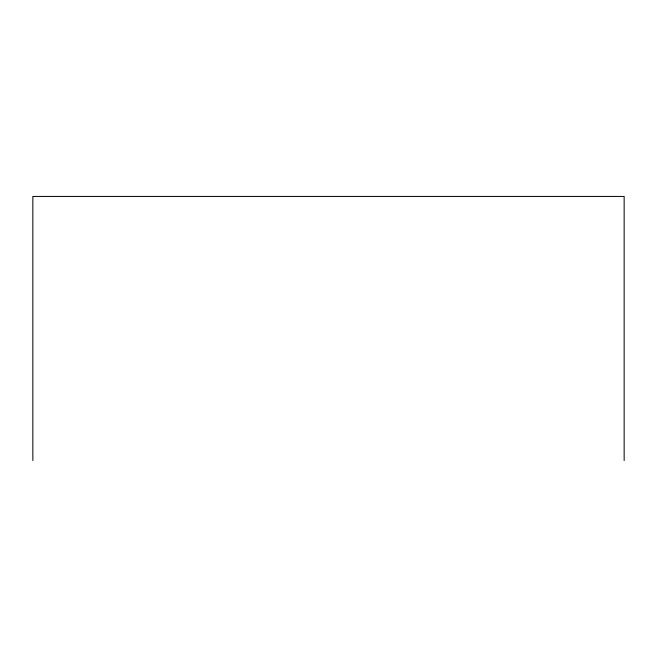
<?xml version="1.0" encoding="UTF-8"?>
<svg xmlns="http://www.w3.org/2000/svg" width="657" height="657" viewBox="0 0 657 657"><rect width="100%" height="100%" fill="white"/><g stroke="black" fill="none" stroke-linecap="round" stroke-linejoin="round"><path stroke-width="0.99" d="M624.15 460.565L624.15 196.435L32.85 196.435L32.85 460.565"/></g></svg>
